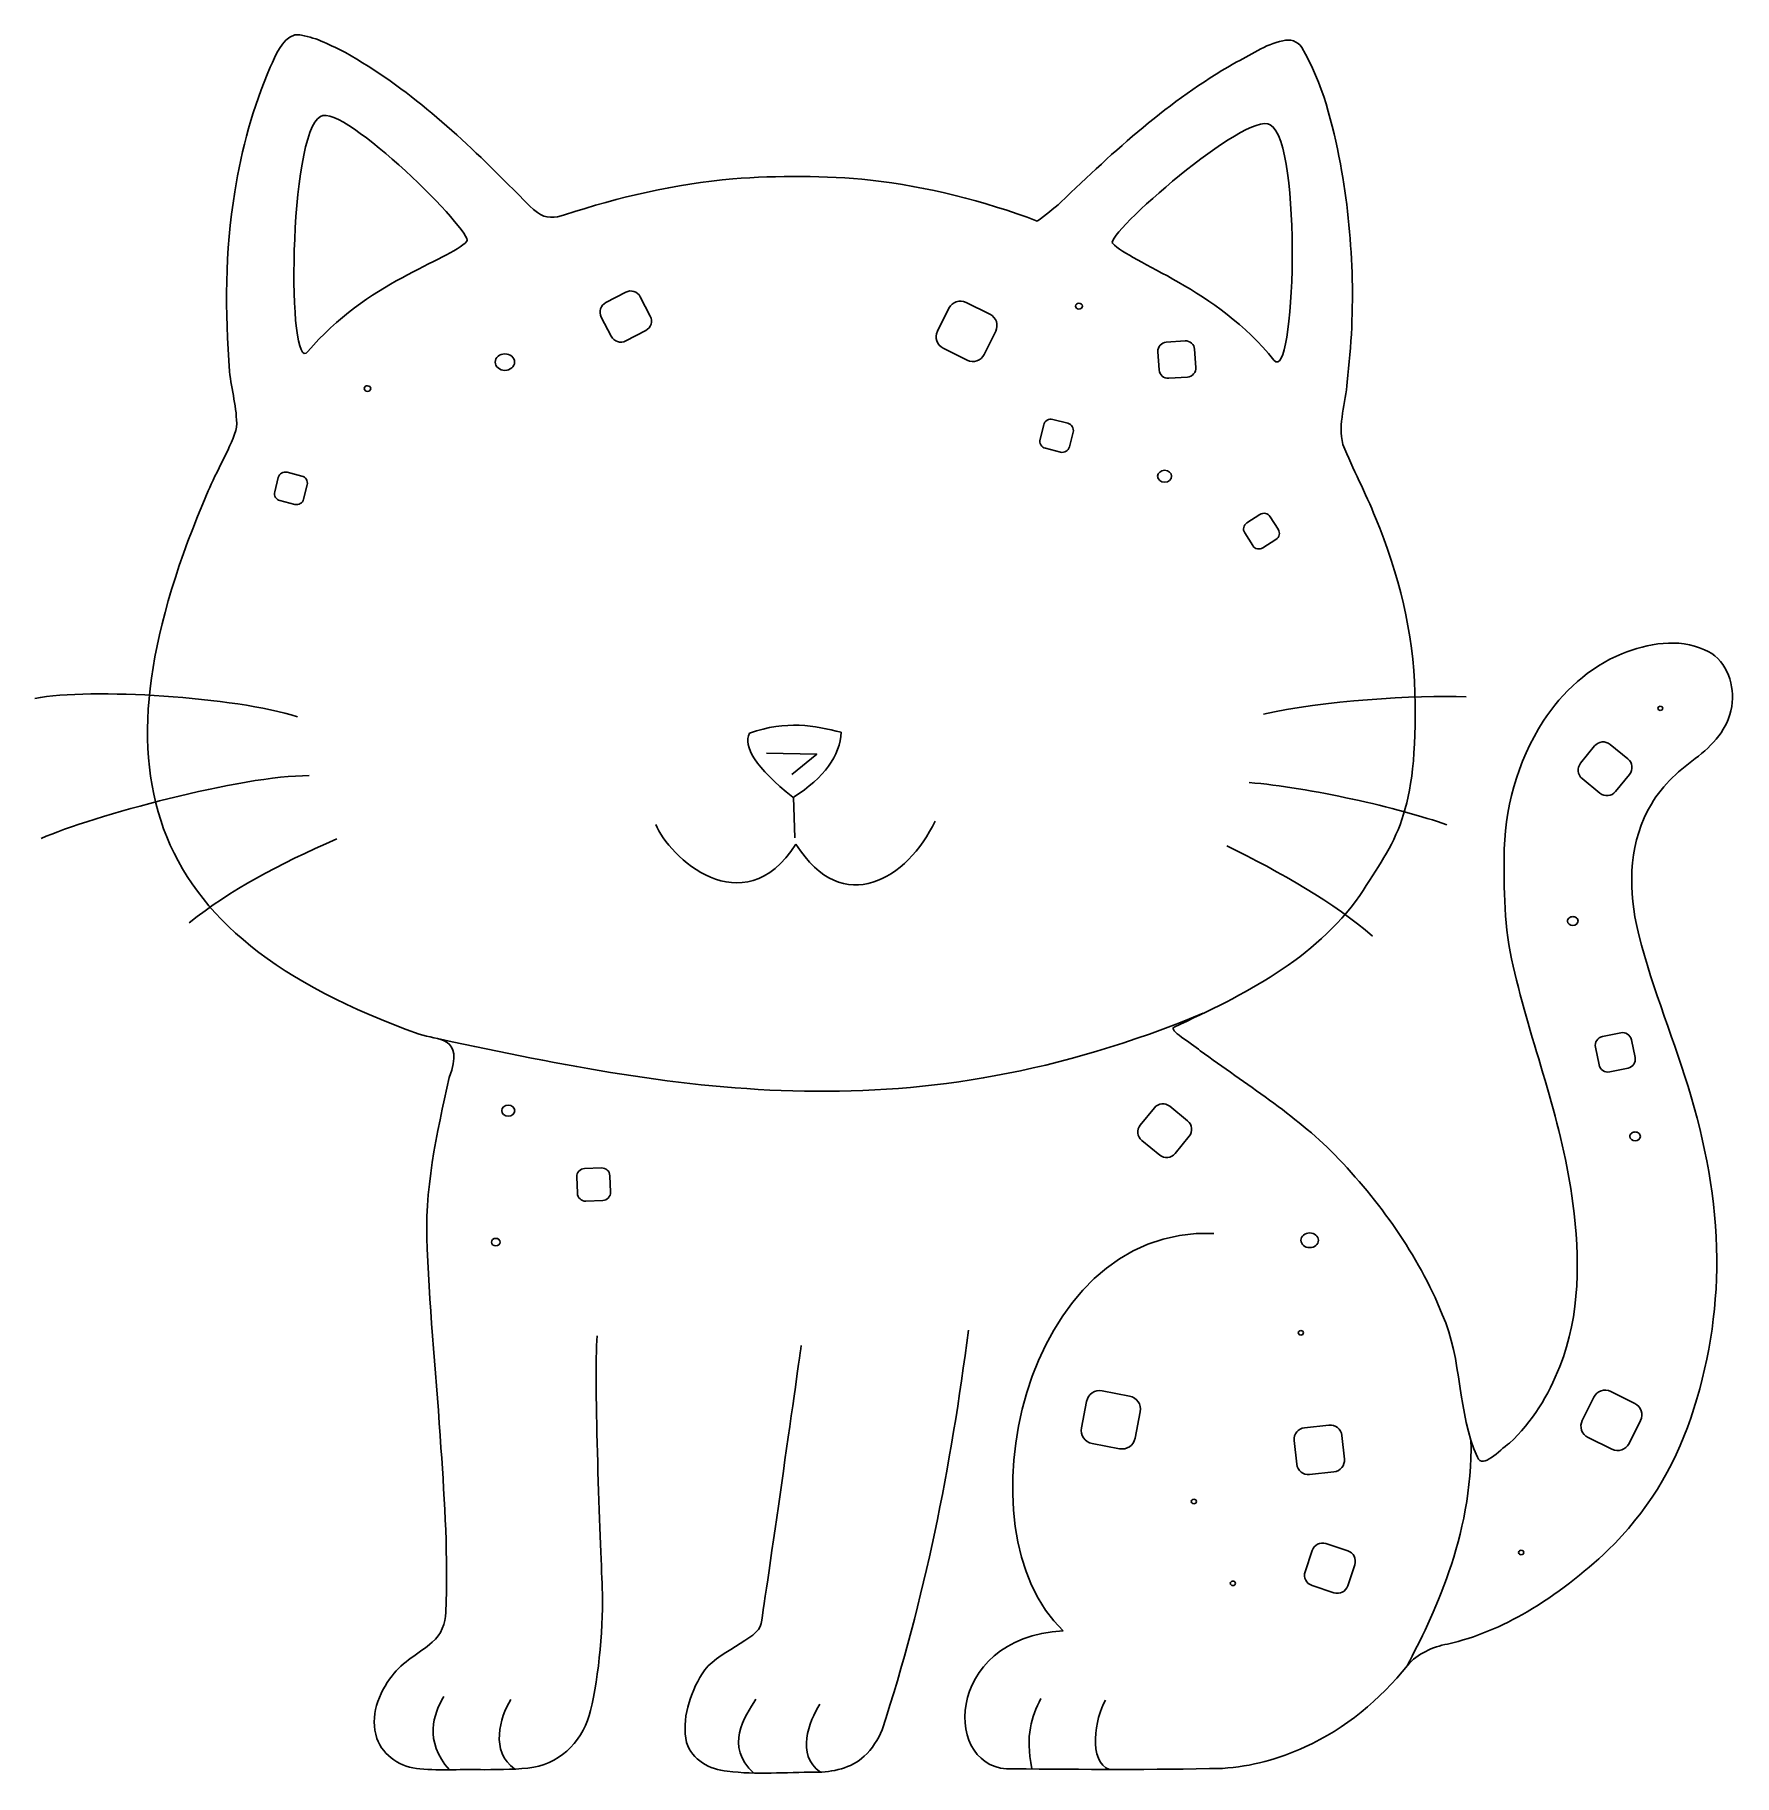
# Model space of a CAD drawing. Header units: millimetres. Extents: x -317.9 to -233.7, y 231.7 to 317.9.
import ezdxf

# ---------------------------------------------------------------- set-up
doc = ezdxf.new("R2010")
doc.units = ezdxf.units.MM
doc.layers.add('Layer_2', color=7, linetype='CONTINUOUS')

msp = doc.modelspace()

# ---------------------------------------------------------------- linework, layer by layer
at = {"layer": 'Layer_2', "color": 2}
for points in [[(-305.019499, 317.912556)], [(-289.610089, 304.658807)], [(-271.769945, 304.665448)], [(-266.006663, 304.482587)], [(-261.853248, 302.694991)], [(-304.36365, 302.227222)], [(-294.130078, 301.707798)], [(-256.52297, 301.810062)], [(-301.253984, 300.398346)], [(-267.476606, 298.870149)], [(-305.393322, 296.251419)], [(-261.587588, 296.056894)], [(-257.856784, 293.751461)], [(-237.266011, 284.560224)], [(-239.870861, 282.775705)], [(-241.457794, 274.022254)], [(-240.254022, 268.304567)], [(-294.118057, 264.636844)], [(-261.677035, 264.851919)], [(-238.371231, 263.359583)], [(-290.663497, 261.766636)], [(-294.839398, 258.122325)], [(-254.319551, 258.215314)], [(-255.058102, 253.632243)], [(-265.024845, 250.761415)], [(-239.836373, 250.722959)], [(-255.003358, 248.933265)], [(-260.358258, 245.276697)], [(-253.942538, 243.191594)], [(-244.146012, 242.751326)], [(-258.42526, 241.223635)]]:
    msp.add_lwpolyline(points, close=True, dxfattribs=at)
for points in [[(-289.610089, 304.658802), (-288.622668, 305.17259)], [(-287.90525, 304.946222), (-287.408519, 303.991544)], [(-273.181608, 303.2366), (-272.615176, 304.380156)], [(-271.769949, 304.665448), (-270.587143, 304.079609)], [(-289.339716, 302.986699), (-289.83644, 303.941377)], [(-287.634892, 303.27413), (-288.622299, 302.760343)], [(-270.301873, 303.234371), (-270.868301, 302.090807)], [(-261.853252, 302.694988), (-260.923254, 302.758062)], [(-271.713533, 301.805538), (-272.896327, 302.391365)], [(-262.206587, 301.321252), (-262.26755, 302.220402)], [(-260.448676, 302.343749), (-260.387712, 301.444598)], [(-260.802025, 300.970025), (-261.732008, 300.906949)], [(-268.105223, 297.884796), (-267.922646, 298.604595)], [(-267.47661, 298.870147), (-266.732112, 298.68132)], [(-267.095187, 297.249939), (-267.839678, 297.438762)], [(-266.46657, 298.235278), (-266.649147, 297.515478)], [(-306.008895, 295.283861), (-305.830637, 295.990322)], [(-305.39333, 296.251416), (-304.662625, 296.067054)], [(-305.017115, 294.662196), (-305.747808, 294.846553)], [(-304.401542, 295.629739), (-304.579796, 294.923275)], [(-257.856784, 293.751458), (-257.211631, 294.162276)], [(-256.706986, 294.050276), (-256.309803, 293.426513)], [(-257.571595, 292.623049), (-257.968771, 293.246812)], [(-256.421805, 292.921871), (-257.06695, 292.511056)], [(-239.870861, 282.775709), (-238.988897, 282.055918)], [(-281.656036, 282.339584), (-279.164848, 282.295493), (-280.399427, 281.281388)], [(-241.33227, 281.845504), (-240.636334, 282.698203)], [(-240.372815, 280.360251), (-241.254771, 281.080031)], [(-238.911405, 281.290445), (-239.607338, 280.437743)], [(-280.245093, 278.150891), (-280.311239, 280.157055)], [(-260.024951, 269.459472), (-260.041486, 269.451537)], [(-240.254024, 268.304567), (-239.344539, 268.49371)], [(-238.819514, 268.149451), (-238.636659, 267.270126)], [(-240.415419, 266.900212), (-240.598271, 267.779533)], [(-238.980916, 266.745104), (-239.89039, 266.555957)], [(-263.138444, 263.921719), (-262.442508, 264.774417)], [(-261.677035, 264.851923), (-260.795071, 264.132132)], [(-262.178989, 262.436466), (-263.060946, 263.156245)], [(-260.71758, 263.366659), (-261.413512, 262.513957)], [(-291.016784, 260.540041), (-291.048415, 261.350429)], [(-290.663494, 261.766639), (-289.825308, 261.799378)], [(-289.409106, 261.414449), (-289.377474, 260.604068)], [(-289.762404, 260.187858), (-290.600581, 260.155119)], [(-266.051545, 248.926068), (-265.798431, 250.238031)], [(-265.024841, 250.761419), (-263.667878, 250.499657)], [(-241.248035, 249.294111), (-240.681604, 250.437667)], [(-239.836376, 250.722959), (-238.653573, 250.13712)], [(-263.144501, 249.726063), (-263.397612, 248.414104)], [(-238.368301, 249.291882), (-238.93473, 248.148318)], [(-255.392665, 247.127671), (-255.518098, 248.294506)], [(-255.003358, 248.933269), (-253.796506, 249.063035)], [(-253.15775, 248.548284), (-253.032313, 247.381453)], [(-239.779961, 247.863049), (-240.962754, 248.448876)], [(-264.171205, 247.890716), (-265.528157, 248.152482)], [(-253.547057, 246.74269), (-254.753902, 246.612931)], [(-253.942538, 243.191598), (-252.86181, 242.833838)], [(-254.975905, 241.801217), (-254.629982, 242.846092)], [(-252.516322, 242.146383), (-252.862234, 241.101509)], [(-253.549692, 240.756014), (-254.630406, 241.11377)]]:
    msp.add_lwpolyline(points, dxfattribs=at)
for points in [[(-306.232973, 316.31713), (-305.945772, 316.911876), (-305.706259, 317.674088), (-305.019499, 317.912556)], [(-305.019484, 317.912543), (-304.908741, 317.919128), (-304.798939, 317.915422), (-304.688598, 317.904611)], [(-304.688598, 317.904611), (-303.912889, 317.768631), (-303.205412, 317.38559), (-302.507911, 317.03522)], [(-258.500662, 316.496444), (-257.70833, 316.895266), (-256.96753, 317.447991), (-256.08268, 317.624186)], [(-256.08268, 317.624186), (-255.731088, 317.731552), (-255.341497, 317.60318), (-255.139037, 317.290414)], [(-255.139037, 317.290414), (-254.1091, 315.527487), (-253.609637, 313.516498), (-253.228934, 311.527075)], [(-302.507911, 317.03522), (-299.44911, 315.326623), (-296.84809, 312.931482), (-294.392054, 310.460432)], [(-267.071185, 309.627368), (-264.433577, 312.171976), (-261.692899, 314.683472), (-258.500662, 316.496444)], [(-307.988842, 310.13633), (-307.63704, 312.265368), (-307.090056, 314.344707), (-306.232973, 316.31713)], [(-303.745239, 313.879357), (-305.323069, 312.997763), (-305.416206, 300.959389), (-304.36365, 302.227222)], [(-296.487067, 307.695263), (-296.119821, 308.079009), (-302.570203, 314.535893), (-303.745239, 313.879357)], [(-264.519406, 307.599356), (-264.887061, 307.997856), (-257.899063, 314.172598), (-256.699748, 313.46786)], [(-256.699748, 313.46786), (-255.08932, 312.52154), (-255.475984, 300.500235), (-256.52297, 301.810062)], [(-253.228934, 311.527075), (-252.576562, 307.961871), (-252.454222, 304.315601), (-252.896907, 300.72238)], [(-294.392054, 310.460432), (-293.912644, 310.025492), (-293.519137, 309.497438), (-292.995129, 309.113348)], [(-291.663254, 309.000833), (-288.94526, 309.889385), (-286.166761, 310.531558), (-283.320736, 310.785115)], [(-283.320736, 310.785115), (-281.087221, 310.948678), (-278.754241, 310.961598), (-276.50037, 310.720297)], [(-276.50037, 310.720297), (-273.688364, 310.396693), (-270.897024, 309.692568), (-268.240467, 308.697421)], [(-308.247641, 301.239122), (-308.479126, 304.198855), (-308.466961, 307.201325), (-307.988842, 310.13633)], [(-268.240467, 308.697421), (-267.838031, 308.991058), (-267.441044, 309.293065), (-267.071185, 309.627368)], [(-292.995129, 309.113348), (-292.617464, 308.801751), (-292.096058, 308.843417), (-291.663254, 309.000833)], [(-304.36365, 302.227222), (-301.516518, 305.656669), (-297.407575, 306.733399), (-296.487067, 307.695263)], [(-256.52297, 301.810062), (-259.355032, 305.353099), (-263.597864, 306.600512), (-264.519406, 307.599356)], [(-288.622668, 305.17259), (-288.361286, 305.308658), (-288.041273, 305.207654), (-287.90525, 304.946222)], [(-289.83644, 303.941377), (-289.972574, 304.202749), (-289.871541, 304.522776), (-289.610089, 304.658807)], [(-272.615176, 304.380156), (-272.460186, 304.693366), (-272.083096, 304.820542), (-271.769945, 304.665448)], [(-266.176266, 304.338418), (-266.269938, 304.338419), (-266.345874, 304.402966), (-266.345873, 304.482587)], [(-266.345873, 304.482587), (-266.345873, 304.562208), (-266.269938, 304.626754), (-266.176266, 304.626755)], [(-266.176266, 304.626755), (-266.082595, 304.626753), (-266.006662, 304.562207), (-266.006663, 304.482587)], [(-266.006663, 304.482587), (-266.006662, 304.402967), (-266.082595, 304.338421), (-266.176266, 304.338418)], [(-287.408519, 303.991544), (-287.272441, 303.730157), (-287.373492, 303.410151), (-287.634892, 303.27413)], [(-270.587143, 304.079609), (-270.273977, 303.924564), (-270.146761, 303.547522), (-270.301873, 303.234371)], [(-288.622299, 302.760343), (-288.883692, 302.624273), (-289.203693, 302.725275), (-289.339716, 302.986699)], [(-272.896327, 302.391365), (-273.2095, 302.546407), (-273.336709, 302.923453), (-273.181608, 303.2366)], [(-262.26755, 302.220402), (-262.284344, 302.466617), (-262.099464, 302.678287), (-261.853248, 302.694991)], [(-260.923254, 302.758062), (-260.677046, 302.774804), (-260.46537, 302.589973), (-260.448676, 302.343749)], [(-295.088921, 301.707798), (-295.088922, 301.815877), (-295.038412, 301.91953), (-294.948502, 301.995955)], [(-294.948502, 301.41964), (-295.038412, 301.496065), (-295.088922, 301.599718), (-295.088921, 301.707798)], [(-294.948502, 301.995955), (-294.858592, 302.072379), (-294.736648, 302.115314), (-294.609496, 302.115315)], [(-294.609496, 302.115315), (-294.344717, 302.11531), (-294.130076, 301.932859), (-294.130078, 301.707798)], [(-294.130078, 301.707798), (-294.130076, 301.482736), (-294.344717, 301.300285), (-294.609496, 301.30028)], [(-270.868301, 302.090807), (-271.023321, 301.777623), (-271.400385, 301.650429), (-271.713533, 301.805538)], [(-307.894406, 298.494699), (-307.872334, 299.426679), (-308.150539, 300.343552), (-308.247641, 301.239122)], [(-294.609496, 301.30028), (-294.736648, 301.300281), (-294.858592, 301.343216), (-294.948502, 301.41964)], [(-261.732008, 300.906949), (-261.97822, 300.890203), (-262.189889, 301.075035), (-262.206587, 301.321252)], [(-260.387712, 301.444598), (-260.370955, 301.198388), (-260.555802, 300.986719), (-260.802025, 300.970025)], [(-301.577707, 300.398346), (-301.577707, 300.434835), (-301.560654, 300.46983), (-301.530299, 300.495633)], [(-301.530299, 300.301058), (-301.560654, 300.326861), (-301.577707, 300.361856), (-301.577707, 300.398346)], [(-301.530299, 300.495633), (-301.499943, 300.521435), (-301.458773, 300.53593), (-301.415844, 300.535931)], [(-301.415844, 300.260761), (-301.458773, 300.260761), (-301.499943, 300.275256), (-301.530299, 300.301058)], [(-301.415844, 300.535931), (-301.32645, 300.535929), (-301.253984, 300.47433), (-301.253984, 300.398346)], [(-301.253984, 300.398346), (-301.253984, 300.322361), (-301.32645, 300.260762), (-301.415844, 300.260761)], [(-252.896907, 300.72238), (-252.954427, 299.692549), (-253.364949, 298.662308), (-253.103689, 297.630962)], [(-309.297845, 295.332836), (-308.972798, 296.160753), (-308.09055, 297.618192), (-307.894406, 298.494699)], [(-267.922646, 298.604595), (-267.87273, 298.801724), (-267.673714, 298.920137), (-267.476606, 298.870149)], [(-266.732112, 298.68132), (-266.535004, 298.631365), (-266.416573, 298.432388), (-266.46657, 298.235278)], [(-267.839678, 297.438762), (-268.036789, 297.488718), (-268.155217, 297.68769), (-268.105223, 297.884796)], [(-266.649147, 297.515478), (-266.699096, 297.318365), (-266.898079, 297.199942), (-267.095187, 297.249939)], [(-253.103689, 297.630962), (-252.618373, 296.399186), (-251.973649, 295.233729), (-251.492645, 293.998704)], [(-305.830637, 295.990322), (-305.781909, 296.1838), (-305.586794, 296.30024), (-305.393322, 296.251419)], [(-304.662625, 296.067054), (-304.469167, 296.018285), (-304.352722, 295.823198), (-304.401542, 295.629739)], [(-261.933397, 295.762945), (-262.124387, 295.762948), (-262.279212, 295.894553), (-262.27921, 296.056894)], [(-262.27921, 296.056894), (-262.279211, 296.219235), (-262.124386, 296.350839), (-261.933397, 296.350842)], [(-261.933397, 296.350842), (-261.74241, 296.350838), (-261.587587, 296.219234), (-261.587588, 296.056894)], [(-261.587588, 296.056894), (-261.587586, 295.894554), (-261.742409, 295.76295), (-261.933397, 295.762945)], [(-298.852265, 268.426161), (-312.790436, 273.351974), (-315.195577, 281.663967), (-309.297845, 295.332836)], [(-305.747808, 294.846553), (-305.941269, 294.895327), (-306.057712, 295.090407), (-306.008895, 295.283861)], [(-304.579796, 294.923275), (-304.628579, 294.729814), (-304.823672, 294.613393), (-305.017115, 294.662196)], [(-257.211631, 294.162276), (-257.040847, 294.271067), (-256.815747, 294.221088), (-256.706986, 294.050276)], [(-251.492645, 293.998704), (-250.339754, 291.265425), (-249.605768, 288.27498), (-249.537224, 285.331713)], [(-257.968771, 293.246812), (-258.077602, 293.417579), (-258.027586, 293.642693), (-257.856784, 293.751461)], [(-256.309803, 293.426513), (-256.200998, 293.255738), (-256.250995, 293.030634), (-256.421805, 292.921871)], [(-257.06695, 292.511056), (-257.237734, 292.40226), (-257.46283, 292.452244), (-257.571595, 292.623049)], [(-239.287115, 287.265905), (-238.005254, 287.780386), (-236.495206, 288.050487), (-235.190321, 287.464076)], [(-243.183951, 283.925228), (-242.247972, 285.364243), (-240.902123, 286.599705), (-239.287115, 287.265905)], [(-235.190321, 287.464076), (-234.182927, 287.054249), (-233.725371, 285.875534), (-233.829582, 284.848254)], [(-304.88272, 284.144457), (-308.007371, 285.133632), (-315.075858, 285.582652), (-317.891392, 285.051457)], [(-249.537224, 285.331713), (-249.394288, 279.194061), (-250.49133, 278.072031), (-252.271147, 275.288708)], [(-257.044509, 284.268427), (-254.17598, 284.937098), (-249.487632, 285.226231), (-247.004184, 285.13325)], [(-237.502468, 284.560224), (-237.502471, 284.586878), (-237.490015, 284.612441), (-237.467843, 284.631289)], [(-237.38424, 284.459728), (-237.449536, 284.459728), (-237.502469, 284.504722), (-237.502468, 284.560224)], [(-237.467843, 284.631289), (-237.44567, 284.650137), (-237.415597, 284.660726), (-237.38424, 284.660726)], [(-237.38424, 284.660726), (-237.352882, 284.660726), (-237.322809, 284.650137), (-237.300636, 284.631289)], [(-237.266011, 284.560224), (-237.26601, 284.504722), (-237.318943, 284.459728), (-237.38424, 284.459728)], [(-237.300636, 284.631289), (-237.278464, 284.612441), (-237.266008, 284.586878), (-237.266011, 284.560224)], [(-233.829582, 284.848254), (-233.892596, 283.743818), (-234.664346, 282.854003), (-235.493136, 282.198122)], [(-277.952342, 283.375734), (-279.282095, 283.708695), (-280.644594, 283.979803), (-282.493764, 283.331643)], [(-245.117979, 277.167906), (-245.125804, 279.524729), (-244.467408, 281.924113), (-243.183951, 283.925228)], [(-282.493764, 283.331643), (-282.833708, 282.671785), (-282.190128, 281.639782), (-280.355346, 280.157055)], [(-280.311239, 280.157055), (-278.79235, 281.142037), (-278.001516, 282.214386), (-277.952342, 283.375734)], [(-240.636334, 282.698203), (-240.445852, 282.931777), (-240.104357, 282.966273), (-239.870861, 282.775705)], [(-238.988897, 282.055918), (-238.755348, 281.865417), (-238.720834, 281.523945), (-238.911405, 281.290445)], [(-235.493136, 282.198122), (-236.392277, 281.540875), (-237.258845, 280.794464), (-237.828351, 279.822218)], [(-304.305669, 281.226942), (-307.613181, 281.248331), (-315.052557, 279.228706), (-317.577274, 278.1166)], [(-241.254771, 281.080031), (-241.48832, 281.270539), (-241.522834, 281.612008), (-241.33227, 281.845504)], [(-257.742471, 280.887564), (-254.807527, 280.639194), (-250.29475, 279.641537), (-247.96097, 278.787358)], [(-239.607338, 280.437743), (-239.797846, 280.204194), (-240.139311, 280.169684), (-240.372815, 280.360251)], [(-237.828351, 279.822218), (-238.901248, 278.043825), (-238.991353, 275.841668), (-238.568044, 273.852279)], [(-287.135794, 278.813804), (-286.51047, 277.22031), (-282.841769, 273.750752), (-280.192372, 277.829309)], [(-280.192372, 277.829309), (-277.860179, 274.140007), (-274.664096, 276.111221), (-273.300619, 278.979471)], [(-302.936951, 278.097724), (-305.864011, 276.805083), (-308.184175, 275.579544), (-310.248224, 273.941065)], [(-258.861733, 277.751225), (-256.21654, 276.455641), (-253.502522, 274.918672), (-251.637234, 273.276461)], [(-244.590033, 271.44864), (-245.082214, 273.312219), (-245.145366, 275.250979), (-245.117979, 277.167906)], [(-252.271147, 275.288708), (-254.482037, 272.132872), (-258.026907, 270.349235), (-261.468452, 268.775322)], [(-241.978003, 274.022254), (-241.978008, 274.080894), (-241.950606, 274.137133), (-241.901827, 274.178598)], [(-241.901827, 274.178598), (-241.853047, 274.220064), (-241.786886, 274.24336), (-241.717899, 274.243361)], [(-241.717899, 274.243361), (-241.648911, 274.24336), (-241.58275, 274.220064), (-241.533971, 274.178598)], [(-241.533971, 274.178598), (-241.485191, 274.137133), (-241.457789, 274.080894), (-241.457794, 274.022254)], [(-241.717899, 273.801163), (-241.861551, 273.801164), (-241.978004, 273.90015), (-241.978003, 274.022254)], [(-241.457794, 274.022254), (-241.457794, 273.90015), (-241.574246, 273.801164), (-241.717899, 273.801163)], [(-238.568044, 273.852279), (-237.943895, 271.110933), (-236.836582, 268.513526), (-236.011582, 265.831383)], [(-241.719298, 260.044243), (-242.187071, 263.957023), (-243.688825, 267.633342), (-244.590033, 271.44864)], [(-297.795206, 268.170272), (-285.701532, 265.588013), (-274.426953, 263.471164), (-260.024951, 269.459472)], [(-297.365163, 266.270266), (-296.588255, 268.363784), (-297.937585, 268.102908), (-298.852265, 268.426161)], [(-261.468452, 268.775322), (-261.772575, 268.636239), (-260.608077, 267.990821), (-260.173165, 267.603441)], [(-240.598271, 267.779533), (-240.648436, 268.020305), (-240.494808, 268.254488), (-240.254022, 268.304567)], [(-239.344539, 268.49371), (-239.103768, 268.543825), (-238.869586, 268.390241), (-238.819514, 268.149451)], [(-260.173165, 267.603441), (-257.908962, 265.94901), (-255.490656, 264.462004), (-253.511221, 262.451189)], [(-238.636659, 267.270126), (-238.586523, 267.029355), (-238.740126, 266.795175), (-238.980916, 266.745104)], [(-239.89039, 266.555957), (-240.131166, 266.505838), (-240.365345, 266.659425), (-240.415419, 266.900212)], [(-298.454956, 257.785917), (-298.622702, 260.659218), (-297.986885, 263.490284), (-297.365163, 266.270266)], [(-236.011582, 265.831383), (-235.151322, 263.075469), (-234.615636, 260.194369), (-234.585422, 257.312305)], [(-294.767088, 264.636844), (-294.76709, 264.789187), (-294.621799, 264.912686), (-294.442572, 264.912687)], [(-294.442572, 264.361001), (-294.621799, 264.361002), (-294.76709, 264.484501), (-294.767088, 264.636844)], [(-294.442572, 264.912687), (-294.263346, 264.912686), (-294.118055, 264.789187), (-294.118057, 264.636844)], [(-294.118057, 264.636844), (-294.118055, 264.484501), (-294.263346, 264.361002), (-294.442572, 264.361001)], [(-262.442508, 264.774417), (-262.252026, 265.007991), (-261.910532, 265.042487), (-261.677035, 264.851919)], [(-263.060946, 263.156245), (-263.294494, 263.346754), (-263.329008, 263.688222), (-263.138444, 263.921719)], [(-260.795071, 264.132132), (-260.561523, 263.941631), (-260.527009, 263.600159), (-260.71758, 263.366659)], [(-238.89144, 263.359583), (-238.891445, 263.418223), (-238.864044, 263.474462), (-238.815264, 263.515927)], [(-238.631336, 263.138492), (-238.774988, 263.138493), (-238.891441, 263.237479), (-238.89144, 263.359583)], [(-238.815264, 263.515927), (-238.766485, 263.557393), (-238.700323, 263.580689), (-238.631336, 263.58069)], [(-238.631336, 263.58069), (-238.562348, 263.580689), (-238.496187, 263.557393), (-238.447408, 263.515927)], [(-238.371231, 263.359583), (-238.371231, 263.237479), (-238.487683, 263.138493), (-238.631336, 263.138492)], [(-238.447408, 263.515927), (-238.398628, 263.474462), (-238.371227, 263.418223), (-238.371231, 263.359583)], [(-261.413512, 262.513957), (-261.604021, 262.280409), (-261.945485, 262.245898), (-262.178989, 262.436466)], [(-253.511221, 262.451189), (-251.287173, 260.148213), (-249.394661, 257.519943), (-248.182833, 254.545322)], [(-291.048415, 261.350429), (-291.057163, 261.572337), (-290.885405, 261.757973), (-290.663497, 261.766636)], [(-289.825308, 261.799378), (-289.603405, 261.808089), (-289.417768, 261.636364), (-289.409106, 261.414449)], [(-290.600581, 260.155119), (-290.822481, 260.146408), (-291.008121, 260.318133), (-291.016784, 260.540041)], [(-289.377474, 260.604068), (-289.368764, 260.382157), (-289.540489, 260.196528), (-289.762404, 260.187858)], [(-242.363958, 251.963325), (-241.345503, 254.521925), (-241.356516, 257.353489), (-241.719298, 260.044243)], [(-266.958316, 238.875434), (-272.166877, 243.723844), (-269.036158, 258.91854), (-259.490435, 258.558661)], [(-297.774504, 247.932313), (-297.979148, 251.219934), (-298.331734, 254.499454), (-298.454956, 257.785917)], [(-295.280311, 258.122325), (-295.280311, 258.225817), (-295.18161, 258.309714), (-295.059854, 258.309714)], [(-295.059854, 257.934935), (-295.18161, 257.934935), (-295.280311, 258.018833), (-295.280311, 258.122325)], [(-295.059854, 258.309714), (-294.938099, 258.309714), (-294.839397, 258.225817), (-294.839398, 258.122325)], [(-294.839398, 258.122325), (-294.839397, 258.018833), (-294.938099, 257.934935), (-295.059854, 257.934935)], [(-255.180561, 258.215314), (-255.180564, 258.312367), (-255.135209, 258.405446), (-255.054473, 258.474073)], [(-254.750056, 257.849383), (-254.987817, 257.849384), (-255.18056, 258.013217), (-255.180561, 258.215314)], [(-255.054473, 258.474073), (-254.973738, 258.542701), (-254.864235, 258.581257), (-254.750056, 258.581257)], [(-254.750056, 258.581257), (-254.635876, 258.581257), (-254.526373, 258.542701), (-254.445638, 258.474073)], [(-254.319551, 258.215314), (-254.319551, 258.013217), (-254.512294, 257.849384), (-254.750056, 257.849383)], [(-254.445638, 258.474073), (-254.364902, 258.405446), (-254.319547, 258.312367), (-254.319551, 258.215314)], [(-234.585422, 257.312305), (-234.57577, 254.637267), (-235.000342, 251.952134), (-235.881037, 249.405437)], [(-248.182833, 254.545322), (-247.181161, 252.30094), (-247.438184, 249.678424), (-246.443119, 247.469497)], [(-290.041602, 253.482642), (-290.212655, 251.191503), (-289.881894, 243.227389), (-289.786007, 241.002802)], [(-275.923866, 233.975262), (-273.812664, 240.420388), (-272.508489, 247.042668), (-271.653045, 253.763449)], [(-255.31497, 253.632243), (-255.314972, 253.661198), (-255.301441, 253.688966), (-255.277355, 253.709441)], [(-255.186536, 253.523072), (-255.257469, 253.523073), (-255.314971, 253.57195), (-255.31497, 253.632243)], [(-255.277355, 253.709441), (-255.253269, 253.729915), (-255.2206, 253.741418), (-255.186536, 253.741418)], [(-255.186536, 253.741418), (-255.152472, 253.741418), (-255.119804, 253.729915), (-255.095718, 253.709441)], [(-255.058102, 253.632243), (-255.058102, 253.57195), (-255.115603, 253.523073), (-255.186536, 253.523072)], [(-255.095718, 253.709441), (-255.071632, 253.688966), (-255.058101, 253.661198), (-255.058102, 253.632243)], [(-279.932075, 252.996628), (-280.127167, 251.621871), (-281.656634, 240.828958), (-281.918363, 239.23147)], [(-244.854504, 248.173782), (-243.725291, 249.202856), (-242.919335, 250.549392), (-242.363958, 251.963325)], [(-240.681604, 250.437667), (-240.526616, 250.750877), (-240.149524, 250.878053), (-239.836373, 250.722959)], [(-265.798431, 250.238031), (-265.729237, 250.597315), (-265.3841, 250.830731), (-265.024845, 250.761415)], [(-263.667878, 250.499657), (-263.308601, 250.430462), (-263.075193, 250.085322), (-263.144501, 249.726063)], [(-238.653573, 250.13712), (-238.340407, 249.982075), (-238.213191, 249.605033), (-238.368301, 249.291882)], [(-240.962754, 248.448876), (-241.275929, 248.603918), (-241.403137, 248.980963), (-241.248035, 249.294111)], [(-235.881037, 249.405437), (-236.69969, 246.945973), (-238.100623, 244.681907), (-239.964896, 242.878107)], [(-265.528157, 248.152482), (-265.887442, 248.221676), (-266.120854, 248.566817), (-266.051545, 248.926068)], [(-263.397612, 248.414104), (-263.466806, 248.054816), (-263.811943, 247.821411), (-264.171205, 247.890716)], [(-255.518098, 248.294506), (-255.552571, 248.614017), (-255.322876, 248.898921), (-255.003358, 248.933265)], [(-253.796506, 249.063035), (-253.477003, 249.097472), (-253.192102, 248.867806), (-253.15775, 248.548284)], [(-249.907562, 237.167414), (-248.71942, 239.463838), (-246.657939, 243.480208), (-246.762906, 248.326588)], [(-297.531204, 239.799186), (-297.423779, 242.511677), (-297.586568, 245.226791), (-297.774504, 247.932313)], [(-246.443119, 247.469497), (-246.175591, 246.875627), (-245.389998, 247.784129), (-244.854504, 248.173782)], [(-238.93473, 248.148318), (-239.08975, 247.835134), (-239.466813, 247.70794), (-239.779961, 247.863049)], [(-254.753902, 246.612931), (-255.073412, 246.578495), (-255.358317, 246.808157), (-255.392665, 247.127671)], [(-253.032313, 247.381453), (-252.997877, 247.061943), (-253.227539, 246.777046), (-253.547057, 246.74269)], [(-260.615126, 245.276697), (-260.615128, 245.305651), (-260.601597, 245.33342), (-260.577511, 245.353894)], [(-260.486692, 245.167526), (-260.557625, 245.167526), (-260.615127, 245.216404), (-260.615126, 245.276697)], [(-260.577511, 245.353894), (-260.553425, 245.374368), (-260.520756, 245.385871), (-260.486692, 245.385871)], [(-260.486692, 245.385871), (-260.452629, 245.385871), (-260.41996, 245.374368), (-260.395874, 245.353894)], [(-260.358258, 245.276697), (-260.358258, 245.216404), (-260.41576, 245.167526), (-260.486692, 245.167526)], [(-260.395874, 245.353894), (-260.371788, 245.33342), (-260.358257, 245.305651), (-260.358258, 245.276697)], [(-254.629982, 242.846092), (-254.535371, 243.132255), (-254.228653, 243.286319), (-253.942538, 243.191594)], [(-252.86181, 242.833838), (-252.575669, 242.739194), (-252.421598, 242.43251), (-252.516322, 242.146383)], [(-244.40288, 242.751326), (-244.402882, 242.780281), (-244.389352, 242.808051), (-244.365266, 242.828526)], [(-244.274446, 242.642155), (-244.345378, 242.642156), (-244.40288, 242.691034), (-244.40288, 242.751326)], [(-244.365266, 242.828526), (-244.341179, 242.849001), (-244.30851, 242.860504), (-244.274446, 242.860505)], [(-244.274446, 242.860505), (-244.240381, 242.860504), (-244.207712, 242.849001), (-244.183625, 242.828526)], [(-244.146012, 242.751326), (-244.146011, 242.691034), (-244.203513, 242.642156), (-244.274446, 242.642155)], [(-244.183625, 242.828526), (-244.159539, 242.808051), (-244.146009, 242.780281), (-244.146012, 242.751326)], [(-239.964896, 242.878107), (-241.197875, 241.705267), (-242.519654, 240.68022), (-243.983909, 239.817656)], [(-254.630406, 241.11377), (-254.916547, 241.208417), (-255.070622, 241.515098), (-254.975905, 241.801217)], [(-289.786007, 241.002802), (-289.713694, 239.325121), (-289.946504, 236.56962), (-290.372536, 234.931669)], [(-258.682128, 241.223635), (-258.682129, 241.252589), (-258.668599, 241.280358), (-258.644512, 241.300832)], [(-258.553694, 241.114464), (-258.624627, 241.114465), (-258.682128, 241.163342), (-258.682128, 241.223635)], [(-258.644512, 241.300832), (-258.620426, 241.321307), (-258.587758, 241.332809), (-258.553694, 241.332809)], [(-258.553694, 241.332809), (-258.51963, 241.332809), (-258.486962, 241.321307), (-258.462875, 241.300832)], [(-258.42526, 241.223635), (-258.425259, 241.163342), (-258.482761, 241.114465), (-258.553694, 241.114464)], [(-258.462875, 241.300832), (-258.438789, 241.280358), (-258.425259, 241.252589), (-258.42526, 241.223635)], [(-252.862234, 241.101509), (-252.956885, 240.81536), (-253.263562, 240.661296), (-253.549692, 240.756014)], [(-298.208072, 238.313609), (-297.762445, 238.673735), (-297.551467, 239.238524), (-297.531204, 239.799186)], [(-243.983909, 239.817656), (-245.215656, 239.095695), (-246.533861, 238.529359), (-247.920141, 238.216038)], [(-281.918363, 239.23147), (-282.048185, 238.439097), (-284.183367, 237.838325), (-284.845272, 236.74174)], [(-269.447968, 232.042448), (-272.928435, 231.808261), (-272.978672, 238.536575), (-266.958316, 238.875434)], [(-300.193549, 236.641398), (-299.677871, 237.361133), (-298.846149, 237.726954), (-298.208072, 238.313609)], [(-247.920141, 238.216038), (-248.670747, 238.078776), (-249.400762, 237.74246), (-249.907562, 237.157865)], [(-249.907562, 237.157865), (-251.262695, 235.457607), (-252.999453, 234.018472), (-254.97008, 233.123321)], [(-300.950485, 233.545248), (-301.313206, 234.615845), (-300.872565, 235.79445), (-300.193549, 236.641398)], [(-284.845272, 236.74174), (-285.445812, 235.746815), (-285.874648, 234.48812), (-285.60677, 233.339563)], [(-297.628294, 235.617462), (-298.158215, 234.752322), (-298.617679, 233.42193), (-297.360922, 231.988498)], [(-294.321653, 235.465317), (-294.851681, 234.591651), (-295.357614, 232.882099), (-294.118038, 232.022883)], [(-282.18213, 235.488271), (-282.712051, 234.623131), (-283.76637, 233.145766), (-282.273639, 231.826251)], [(-268.067313, 235.527646), (-268.529143, 234.540841), (-268.837736, 233.775471), (-268.51308, 232.031339)], [(-264.864451, 235.438115), (-265.394479, 234.564449), (-265.727801, 232.371585), (-264.660836, 231.99568)], [(-290.372536, 234.931669), (-290.671536, 233.571801), (-291.770177, 232.333867), (-293.182239, 232.121066)], [(-279.00568, 235.246617), (-279.535708, 234.372951), (-280.219973, 232.733837), (-278.980397, 231.874621)], [(-276.811336, 232.669581), (-276.399965, 233.010883), (-276.143178, 233.490877), (-275.923866, 233.965714)], [(-298.823464, 232.042463), (-299.740005, 232.074464), (-300.631709, 232.670087), (-300.950485, 233.545248)], [(-285.60677, 233.339563), (-285.343868, 232.48255), (-284.450255, 231.986988), (-283.596528, 231.927162)], [(-254.97008, 233.123321), (-256.280977, 232.520592), (-257.634795, 232.150501), (-259.068615, 232.059021)], [(-295.611913, 231.99516), (-296.678801, 232.02908), (-297.776589, 231.931332), (-298.823464, 232.042463)], [(-293.182239, 232.121066), (-293.967126, 231.986486), (-294.775795, 232.00686), (-295.611913, 231.99516)], [(-283.596528, 231.927162), (-282.153307, 231.721738), (-280.693356, 231.883749), (-279.242576, 231.866025)], [(-279.242576, 231.866025), (-278.378226, 231.877577), (-277.456433, 232.04773), (-276.811336, 232.669581)], [(-259.068615, 232.059021), (-262.527633, 231.985958), (-265.988459, 231.998338), (-269.447968, 232.042448)]]:
    msp.add_open_spline(points, degree=3, dxfattribs=at)

doc.saveas('drawing.dxf')
